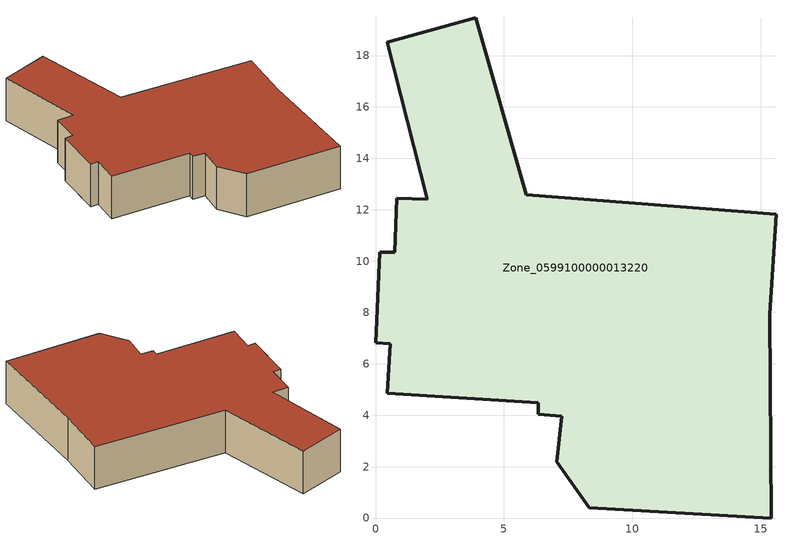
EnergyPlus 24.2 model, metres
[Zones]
Zone_0599100000013220
 floor ground (C_G): 6.33,4.48 0.46,4.87 0.58,6.78 0,6.82 0.16,10.35 0.75,10.35 0.83,12.44 2.01,12.41 0.45,18.52 3.91,19.46 5.86,12.58 15.59,11.81 15.34,7.92 15.4,0 8.32,0.41 7.06,2.18 7.25,3.96 6.33,4.04 z0
 wall outside (C_F): 5.86,12.58 3.91,19.46 0.45,18.52 2.01,12.41 0.83,12.44 0.75,10.35 0.16,10.35 0,6.82 0.58,6.78 0.46,4.87 6.33,4.48 6.33,4.04 7.25,3.96 7.06,2.18 8.32,0.41 15.4,0 15.34,7.92 15.59,11.81 5.86,12.58 z0:3.46
 roof outside (C_R): 15.4,0 15.34,7.92 15.59,11.81 5.86,12.58 3.91,19.46 0.45,18.52 2.01,12.41 0.83,12.44 0.75,10.35 0.16,10.35 0,6.82 0.58,6.78 0.46,4.87 6.33,4.48 6.33,4.04 7.25,3.96 7.06,2.18 8.32,0.41 z3.46
[BUILDING]
Pand.0599100000013220: North Axis=0; Terrain=City; Loads Convergence Tolerance Value=0.04; Temperature Convergence Tolerance Value=0.4; Solar Distribution=FullExterior; Maximum Number of Warmup Days=25; Minimum Number of Warmup Days=1
[Site:Location]
Rotterdam.The.Hague.AP_ZH_NLD Design_Conditions: Latitude=51.96; Longitude=4.45; Time Zone=1; Elevation=-4.5
[SITE:GROUNDTEMPERATURE:BUILDINGSURFACE]
18, 18, 18, 18, 18, 18, 18, 18, 18, 18, 18, 18
[MATERIAL] Thermal Absorptance=0.9; Solar Absorptance=0.7; Visible Absorptance=0.7
Name | Roughness | Thickness | Conductivity | Density | Specific Heat
G.D.1965 | MediumSmooth | 0.15 | 1 | 540 | 1210
F.D.1965 | Rough | 0.3 | 0.857143 | 1920 | 840
R.D.1965 | MediumRough | 0.2 | 0.08 | 1500 | 1000
[CONSTRUCTION]
C_G: G.D.1965
C_F: F.D.1965
C_R: R.D.1965
[ZONE]
Zone_0599100000013220: Type=1; Multiplier=1; Ceiling Height=Autocalculate; Volume=Autocalculate; Floor Area=autocalculate; Part of Total Floor Area=Yes
[ZONEINFILTRATION:DESIGNFLOWRATE]
Infil_Zone_0599100000013220: Zone or ZoneList or Space or SpaceList=Zone_0599100000013220; Schedule=AlwaysOn; Design Flow Rate Calculation Method=Flow/Area; Flow Rate per Floor Area=0.0042; Constant Term Coefficient=1; Temperature Term Coefficient=0; Velocity Term Coefficient=0; Velocity Squared Term Coefficient=0
[HVACTEMPLATE:ZONE:IDEALLOADSAIRSYSTEM]
Zone_0599100000013220: Maximum Heating Supply Air Temperature=50; Minimum Cooling Supply Air Temperature=13; Maximum Heating Supply Air Humidity Ratio=0.0156; Minimum Cooling Supply Air Humidity Ratio=0.0077; Heating Limit=NoLimit; Cooling Limit=NoLimit; Dehumidification Control Type=ConstantSensibleHeatRatio; Cooling Sensible Heat Ratio=0.7; Dehumidification Setpoint=60; Humidification Control Type=None; Humidification Setpoint=30; Outdoor Air Method=None; Outdoor Air Flow Rate per Person=0.00944; Outdoor Air Flow Rate per Zone Floor Area=0; Outdoor Air Flow Rate per Zone=0; Demand Controlled Ventilation Type=None; Outdoor Air Economizer Type=NoEconomizer; Heat Recovery Type=None; Sensible Heat Recovery Effectiveness=0.7; Latent Heat Recovery Effectiveness=0.65
[ZONECONTROL:THERMOSTAT]
ThermostatControl_Zone_0599100000013220: Zone or ZoneList=Zone_0599100000013220; Control Type Schedule=DualSetpointControlType; Control 1=Thermostat_Zone_0599100000013220; Temperature Difference Between Cutout And Setpoint=0
[THERMOSTATSETPOINT:DUALSETPOINT]
Thermostat_Zone_0599100000013220: Heating Setpoint Temperature Schedule=HeatingSetpoint_Zone_0599100000013220; Cooling Setpoint Temperature Schedule=CoolingSetpoint_Zone_0599100000013220
[SCHEDULE:COMPACT]
HeatingSetpoint_Zone_0599100000013220: Through: 12/31, For: AllDays, Until: 24:00, 21
CoolingSetpoint_Zone_0599100000013220: Through: 12/31, For: AllDays, Until: 24:00, 24
DualSetpointControlType: Through: 12/31, For: AllDays, Until: 24:00, 4
AlwaysOn: Through: 12/31, For: AllDays, Until: 24:00, 1
